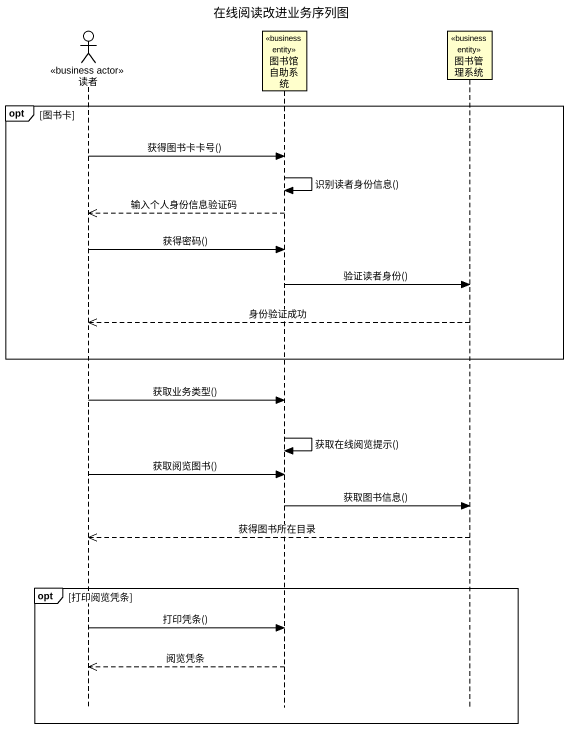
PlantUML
@startuml
title 在线阅读改进业务序列图
hide footbox
actor 读者 <<business actor>>
participant 图书馆自助系统 <<business entity>>
participant 图书管理系统 <<business entity>>

opt 图书卡
  读者 -> 图书馆自助系统 : 获得图书卡卡号()
  图书馆自助系统 -> 图书馆自助系统 : 识别读者身份信息()
  图书馆自助系统 -->> 读者 : 输入个人身份信息验证码
  读者 -> 图书馆自助系统 : 获得密码()
  图书馆自助系统 -> 图书管理系统 : 验证读者身份()
  图书管理系统 -->> 读者 : 身份验证成功
end
读者 -> 图书馆自助系统 : 获取业务类型()
图书馆自助系统 -> 图书馆自助系统 : 获取在线阅览提示()
读者 -> 图书馆自助系统 : 获取阅览图书()
图书馆自助系统 -> 图书管理系统 : 获取图书信息()
图书管理系统 -->> 读者 : 获得图书所在目录
opt 打印阅览凭条
  读者 -> 图书馆自助系统 : 打印凭条()
  图书馆自助系统 -->> 读者 : 阅览凭条
end
@enduml
